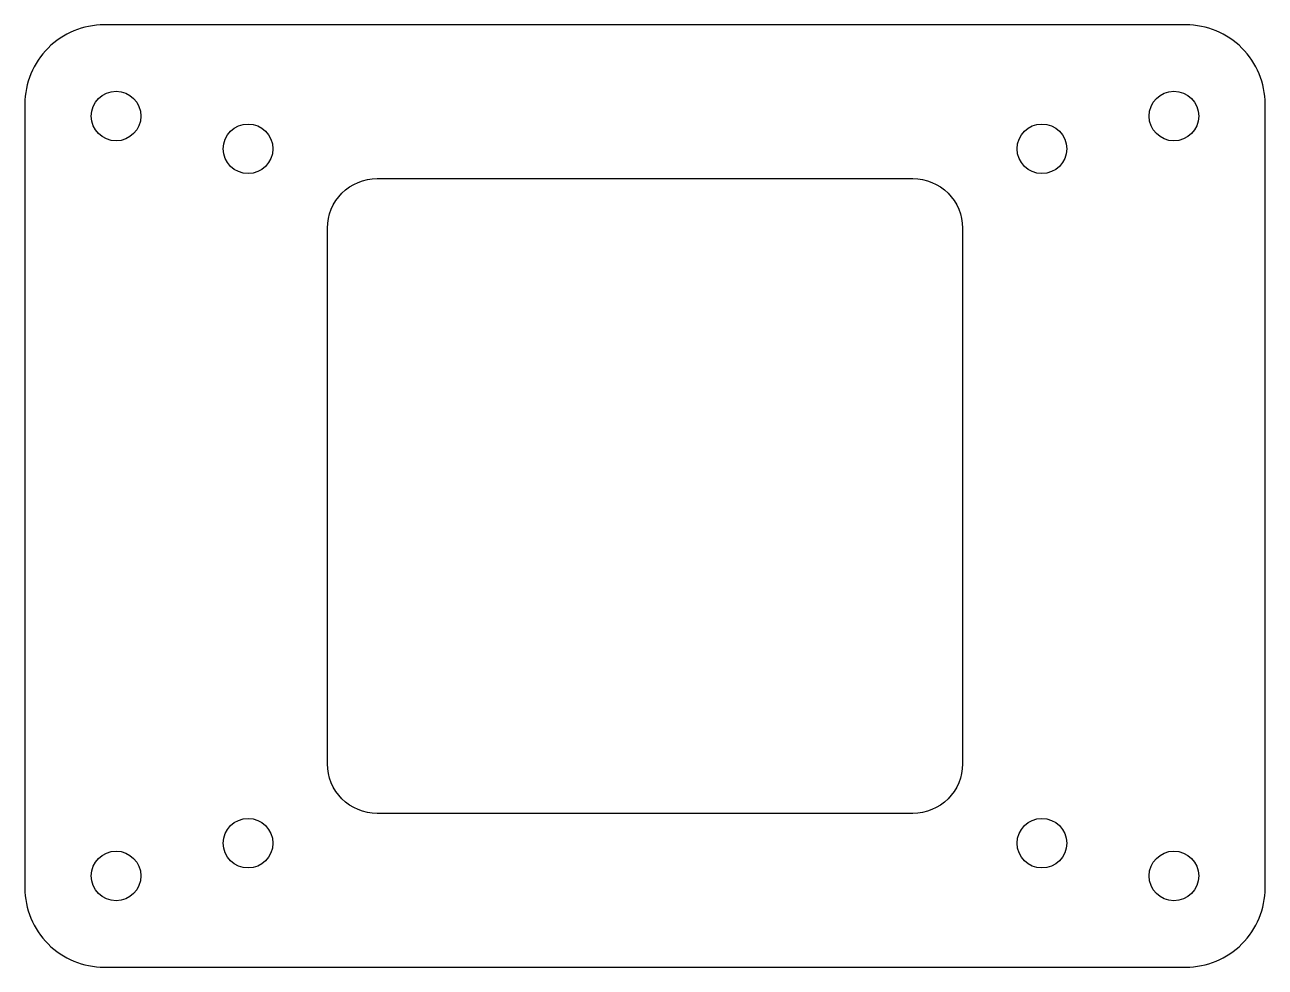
# Model space of a CAD drawing. Header units: millimetres. Extents: x -37 to 88, y -73 to 22.
import ezdxf

# ---------------------------------------------------------------- set-up
doc = ezdxf.new("R2010")
doc.units = ezdxf.units.MM
doc.layers.get('0').update_dxf_attribs({"linetype": 'CONTINUOUS'})

msp = doc.modelspace()

# ---------------------------------------------------------------- linework, layer by layer
for points in [[(-37.1, -64.9, 0.414214), (-29.1, -72.9), (79.9, -72.9, 0.414214), (87.9, -64.9), (87.9, 14.1, 0.414214), (79.9, 22.1), (-29.1, 22.1, 0.414214), (-37.1, 14.1)], [(57.4, 1.6), (57.4, -52.4, -0.414214), (52.4, -57.4), (-1.6, -57.4, -0.414214), (-6.6, -52.4), (-6.6, 1.6, -0.414214), (-1.6, 6.6), (52.4, 6.6, -0.414214)]]:
    msp.add_lwpolyline(points, format="xyb", close=True)
for centre in [(-27.9, 12.9), (78.7, 12.9), (-14.6, 9.6), (65.4, 9.6), (-14.6, -60.4), (65.4, -60.4), (-27.9, -63.7), (78.7, -63.7)]:
    msp.add_circle(centre, 2.5)

doc.saveas('drawing.dxf')
